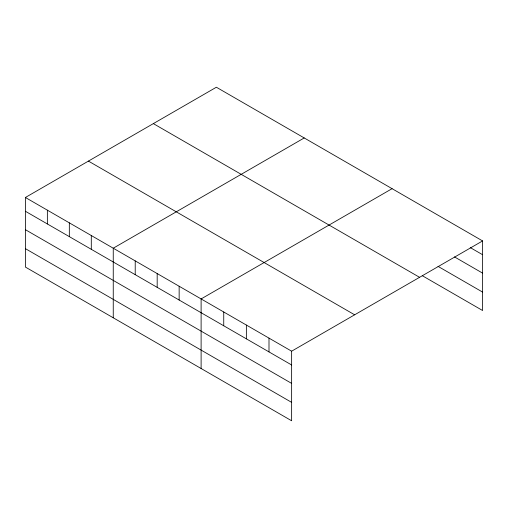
<?xml version="1.0" encoding="UTF-8"?>
<svg xmlns="http://www.w3.org/2000/svg" width="508" height="508" viewBox="0 0 508 508"><rect width="100%" height="100%" fill="white"/><g stroke="black" fill="none" stroke-linecap="round" stroke-linejoin="round"><path stroke-width="0.76" d="M291.63 383.388L291.63 351.187L25.4 197.485L25.4 267.068L291.63 420.77L291.63 383.388L25.4 229.686M422.256 275.679L482.6 310.515L482.6 240.932L216.37 87.23L25.4 197.485M304.228 137.947L113.252 248.209L113.252 317.792M392.081 188.671L201.111 298.933L201.111 368.51M291.63 351.187L482.6 240.932M470.256 247.593L482.6 254.718M454.482 256.902L482.6 273.133M438.029 266.37L482.6 292.1M153.352 123.615L419.576 277.317M88.424 161.1L354.647 314.808M25.4 211.271L291.63 364.973M25.4 248.653L291.63 402.361M268.999 338.125L268.999 351.911M246.367 325.063L246.367 338.842M223.742 311.995L223.742 325.78M179.146 286.252L179.146 300.038M157.182 273.571L157.182 287.357M135.217 260.89L135.217 274.676M91.294 235.528L91.294 249.314M69.329 222.847L69.329 236.633M47.365 210.166L47.365 223.952"/></g></svg>
